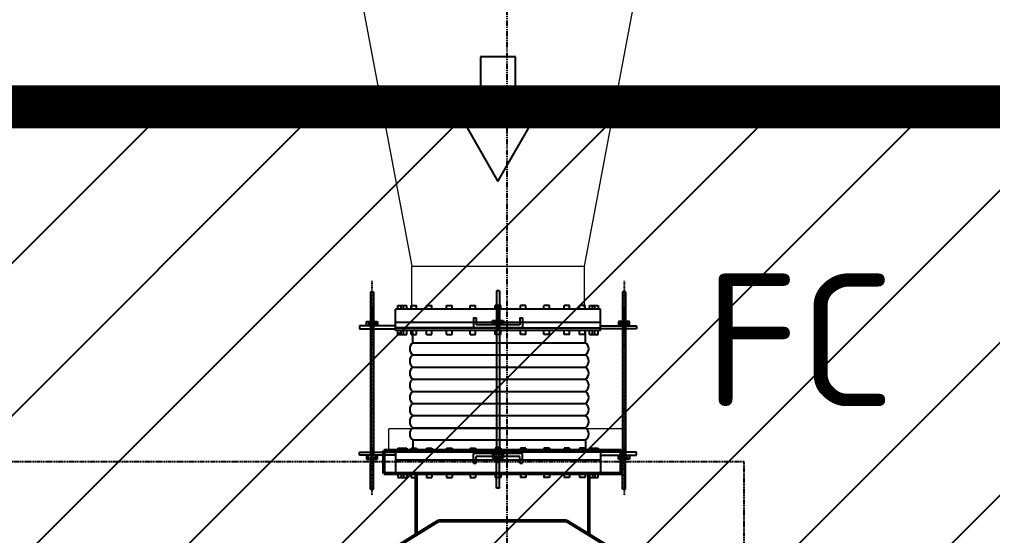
# Model space of a CAD drawing. Header units: inches. Extents: x 0 to 235202, y 0 to 184293.
# Drawn here: x 151621 to 153877, y 131894 to 133091 of the extents above; entities that cross this region are included whole.
import ezdxf
from ezdxf.enums import TextEntityAlignment as Align

# ---------------------------------------------------------------- set-up
doc = ezdxf.new("R2010")
doc.units = ezdxf.units.IN
doc.header["$MEASUREMENT"] = 0
for name, pattern in [('CENTER', [2, 1.25, -0.25, 0.25, -0.25]), ('HIDDEN', [0.375, 0.25, -0.125]), ('PHANTOM2', [1.25, 0.625, -0.125, 0.125, -0.125, 0.125, -0.125])]:
    doc.linetypes.add(name, pattern=pattern)
for name, color, linetype in [('1', 1, 'CENTER'), ('71-12459_XREF-T-BLK_A1$0$BORDER', 6, 'Continuous'), ('GRID_TXT45', 4, 'Continuous'), ('M-HVAC-EQPM-NEW', 5, 'Continuous'), ('M-X-BKGD', 8, 'Continuous'), ('text', 3, 'Continuous'), ('WINDOW ELEV', 3, 'Continuous')]:
    doc.layers.add(name, color=color, linetype=linetype)
doc.layers.add('DIM', color=251, linetype='Continuous', lineweight=0)
doc.styles.add('ISO', font='isocpeur.ttf')
doc.styles.add('SIMPLEX', font='simplex.shx')

# ---------------------------------------------------------------- blocks, each defined once
blk = doc.blocks.new('FLOOR PLAN REV 2')
at = {"color": 8, "linetype": 'PHANTOM2', "ltscale": 20}
blk.add_line((78276.8, 245640.9), (78276.8, 222708.1), dxfattribs=at)
at = {"layer": 'DIM', "color": 8, "linetype": 'HIDDEN', "ltscale": 5}
for p, q in [((78551.8, 231968.5), (78001.8, 231968.5)), ((78001.8, 231968.5), (78001.8, 231918.5)), ((78476.8, 231968.5), (78076.8, 231968.5)), ((78551.8, 231918.5), (78551.8, 231968.5)), ((78001.8, 231918.5), (78551.8, 231918.5))]:
    blk.add_line(p, q, dxfattribs=at)
at = {"layer": 'DIM', "color": 8, "linetype": 'HIDDEN', "lineweight": 25, "ltscale": 10}
for p, q in [((78826.8, 231892.2), (75826.8, 231892.2)), ((78826.8, 230544.7), (78826.8, 231892.2))]:
    blk.add_line(p, q, dxfattribs=at)
at = {"layer": 'GRID_TXT45', "color": 8, "style": 'SIMPLEX'}
for p in [(53803.1, 233267.6), (53803.1, 227018.5), (53803.1, 220768)]:
    blk.add_attdef('GRD_TXT', text='', height=450, rotation=180, dxfattribs=at).set_placement(p, align=Align.MIDDLE_CENTER)
blk = doc.blocks.new('PLAN REV 1')
at = {"color": 8}
for p, q in [((194151, 210079.5), (194070, 210079.5)), ((194070, 210079.5), (194070, 209931)), ((194151, 209931), (194151, 210079.5)), ((194070, 209931), (194029.5, 209931)), ((194029.5, 209931), (194110.5, 209790.4)), ((194110.5, 209790.4), (194191.5, 209931)), ((194191.5, 209931), (194151, 209931)), ((193878.5, 209494.1), (193878.5, 209503)), ((193878.5, 209503), (193898.8, 209503)), ((193886.2, 209494.1), (193886.2, 209503)), ((193891.1, 209494.1), (193891.1, 209503)), ((193898.8, 209494.1), (193898.8, 209503)), ((193908.8, 209503), (193921.3, 209503)), ((193908.8, 209494.1), (193908.8, 209503)), ((193921.3, 209494.1), (193921.3, 209503)), ((193944.7, 209503), (193957.2, 209503)), ((193944.7, 209494.1), (193944.7, 209503)), ((193957.2, 209494.1), (193957.2, 209503)), ((193991.4, 209503), (194003.9, 209503)), ((193991.4, 209494.1), (193991.4, 209503)), ((194003.9, 209494.1), (194003.9, 209503)), ((194045.8, 209503), (194058.4, 209503)), ((194045.8, 209494.1), (194045.8, 209503)), ((194058.4, 209494.1), (194058.4, 209503)), ((194104.3, 209494.1), (194104.3, 209503)), ((194116.8, 209503), (194104.3, 209503)), ((194116.8, 209494.1), (194116.8, 209503)), ((194162.7, 209494.1), (194162.7, 209503)), ((194175.2, 209503), (194162.7, 209503)), ((194175.2, 209494.1), (194175.2, 209503)), ((194217.1, 209494.1), (194217.1, 209503)), ((194229.7, 209503), (194217.1, 209503)), ((194229.7, 209494.1), (194229.7, 209503)), ((194263.9, 209494.1), (194263.9, 209503)), ((194276.4, 209503), (194263.9, 209503)), ((194276.4, 209494.1), (194276.4, 209503)), ((194299.7, 209494.1), (194299.7, 209503)), ((194312.3, 209503), (194299.7, 209503)), ((194312.3, 209494.1), (194312.3, 209503)), ((194322.3, 209494.1), (194322.3, 209503)), ((194322.3, 209503), (194342.5, 209503)), ((194330, 209494.1), (194330, 209503)), ((194334.8, 209494.1), (194334.8, 209503)), ((194342.5, 209503), (194342.5, 209494.1)), ((194347.9, 209494.1), (193873.2, 209494.1)), ((193873.2, 209444.4), (193873.2, 209494.1)), ((194347.9, 209444.4), (194347.9, 209494.1)), ((193873.2, 209455.5), (193789.7, 209455.5)), ((193789.7, 209455.5), (193789.7, 209448.6)), ((194347.9, 209463), (193873.2, 209463)), ((193873.2, 209455.5), (193873.2, 209455.5)), ((193873.2, 209455.5), (193873.2, 209455.5)), ((193873.2, 209448.6), (193873.2, 209455.5)), ((194053.4, 209473.8), (194053.4, 209450.9)), ((194053.4, 209473.8), (194060.2, 209473.8)), ((194060.2, 209473.8), (194060.2, 209457.8)), ((194160.8, 209457.8), (194060.2, 209457.8)), ((194160.8, 209473.8), (194160.8, 209457.8)), ((194160.8, 209473.8), (194167.7, 209473.8)), ((194167.7, 209473.8), (194167.7, 209450.9)), ((194347.9, 209455.5), (194347.9, 209455.5)), ((194347.9, 209455.5), (194347.9, 209455.5)), ((194347.9, 209455.5), (194431.3, 209455.5)), ((194347.9, 209448.6), (194347.9, 209455.5)), ((194431.3, 209455.5), (194431.3, 209448.6)), ((193789.7, 209448.6), (193873.2, 209448.6)), ((194053.4, 209450.9), (193873.2, 209450.9)), ((193873.2, 209450.9), (194347.9, 209450.9)), ((194347.9, 209444.4), (193873.2, 209444.4)), ((193878.5, 209435.4), (193878.5, 209444.4)), ((193878.5, 209435.4), (193898.8, 209435.4)), ((193886.2, 209435.4), (193886.2, 209444.4)), ((193891.1, 209435.4), (193891.1, 209444.4)), ((193898.8, 209435.4), (193898.8, 209444.4)), ((193908.8, 209435.4), (193908.8, 209444.4)), ((193908.8, 209435.4), (193921.3, 209435.4)), ((193921.3, 209435.4), (193921.3, 209444.4)), ((193944.7, 209435.4), (193944.7, 209444.4)), ((193944.7, 209435.4), (193957.2, 209435.4)), ((193957.2, 209435.4), (193957.2, 209444.4)), ((193991.4, 209435.4), (193991.4, 209444.4)), ((193991.4, 209435.4), (194003.9, 209435.4)), ((194003.9, 209435.4), (194003.9, 209444.4)), ((194045.8, 209435.4), (194045.8, 209444.4)), ((194045.8, 209435.4), (194058.4, 209435.4)), ((194167.7, 209450.9), (194053.4, 209450.9)), ((194058.4, 209435.4), (194058.4, 209444.4)), ((194104.3, 209435.4), (194104.3, 209444.4)), ((194116.8, 209435.4), (194104.3, 209435.4)), ((194116.8, 209435.4), (194116.8, 209444.4)), ((194162.7, 209435.4), (194162.7, 209444.4)), ((194175.2, 209435.4), (194162.7, 209435.4)), ((194175.2, 209435.4), (194175.2, 209444.4)), ((194217.1, 209435.4), (194217.1, 209444.4)), ((194229.7, 209435.4), (194217.1, 209435.4)), ((194229.7, 209435.4), (194229.7, 209444.4)), ((194263.9, 209435.4), (194263.9, 209444.4)), ((194276.4, 209435.4), (194263.9, 209435.4)), ((194276.4, 209435.4), (194276.4, 209444.4)), ((194299.7, 209435.4), (194299.7, 209444.4)), ((194312.3, 209435.4), (194299.7, 209435.4)), ((194312.3, 209435.4), (194312.3, 209444.4)), ((194322.3, 209435.4), (194322.3, 209444.4)), ((194322.3, 209435.4), (194342.5, 209435.4)), ((194330, 209435.4), (194330, 209444.4)), ((194334.8, 209435.4), (194334.8, 209444.4)), ((194342.5, 209435.4), (194342.5, 209444.4)), ((194431.3, 209448.6), (194347.9, 209448.6)), ((193913.3, 209416.2), (194313.3, 209416.2)), ((193913.3, 209388), (194313.3, 209388)), ((193913.3, 209359.9), (194313.3, 209359.9)), ((193913.3, 209331.7), (194313.3, 209331.7)), ((193913.3, 209303.5), (194313.3, 209303.5)), ((193913.3, 209275.3), (194313.3, 209275.3)), ((193913.3, 209247.2), (194313.3, 209247.2)), ((193913.3, 209219), (194313.3, 209219)), ((193913.3, 209190.8), (194313.3, 209190.8)), ((193789.7, 209155.8), (193789.7, 209162.7)), ((193789.7, 209162.7), (193873.2, 209162.7)), ((193873.2, 209162.7), (193873.2, 209155.8)), ((193873.2, 209162.7), (193873.2, 209113)), ((194347.9, 209162.7), (193873.2, 209162.7)), ((193878.5, 209171.6), (193878.5, 209162.7)), ((193878.5, 209171.6), (193898.8, 209171.6)), ((193886.2, 209171.6), (193886.2, 209162.7)), ((193891.1, 209171.6), (193891.1, 209162.7)), ((193898.8, 209171.6), (193898.8, 209162.7)), ((193908.8, 209171.6), (193921.3, 209171.6)), ((193908.8, 209171.6), (193908.8, 209162.7)), ((193921.3, 209171.6), (193921.3, 209162.7)), ((193944.7, 209171.6), (193957.2, 209171.6)), ((193944.7, 209171.6), (193944.7, 209162.7)), ((193957.2, 209171.6), (193957.2, 209162.7)), ((193991.4, 209171.6), (194003.9, 209171.6)), ((193991.4, 209171.6), (193991.4, 209162.7)), ((194003.9, 209171.6), (194003.9, 209162.7)), ((194045.8, 209171.6), (194058.4, 209171.6)), ((194045.8, 209171.6), (194045.8, 209162.7)), ((194053.4, 209136.8), (194053.4, 209159.6)), ((194167.7, 209159.6), (194053.4, 209159.6)), ((194058.4, 209171.6), (194058.4, 209162.7)), ((194104.3, 209171.6), (194104.3, 209162.7)), ((194116.8, 209171.6), (194104.3, 209171.6)), ((194116.8, 209171.6), (194116.8, 209162.7)), ((194162.7, 209171.6), (194162.7, 209162.7)), ((194175.2, 209171.6), (194162.7, 209171.6)), ((194167.7, 209136.8), (194167.7, 209159.6)), ((194175.2, 209171.6), (194175.2, 209162.7)), ((194217.1, 209171.6), (194217.1, 209162.7)), ((194229.7, 209171.6), (194217.1, 209171.6)), ((194229.7, 209171.6), (194229.7, 209162.7)), ((194263.9, 209171.6), (194263.9, 209162.7)), ((194276.4, 209171.6), (194263.9, 209171.6)), ((194276.4, 209171.6), (194276.4, 209162.7)), ((194299.7, 209171.6), (194299.7, 209162.7)), ((194312.3, 209171.6), (194299.7, 209171.6)), ((194312.3, 209171.6), (194312.3, 209162.7)), ((194322.3, 209171.6), (194322.3, 209162.7)), ((194322.3, 209171.6), (194342.5, 209171.6)), ((194330, 209171.6), (194330, 209162.7)), ((194334.8, 209171.6), (194334.8, 209162.7)), ((194342.5, 209171.6), (194342.5, 209162.7)), ((194347.9, 209162.7), (194347.9, 209113)), ((194431.3, 209162.7), (194347.9, 209162.7)), ((194347.9, 209162.7), (194347.9, 209155.8)), ((194431.3, 209155.8), (194431.3, 209162.7)), ((193873.2, 209155.8), (193789.7, 209155.8)), ((193873.2, 209155.8), (193873.2, 209155.8)), ((193873.2, 209155.8), (193873.2, 209155.8)), ((194347.9, 209144), (193873.2, 209144)), ((194053.4, 209136.8), (194060.2, 209136.8)), ((194060.2, 209136.8), (194060.2, 209152.8)), ((194160.8, 209152.8), (194060.2, 209152.8)), ((194160.8, 209136.8), (194160.8, 209152.8)), ((194160.8, 209136.8), (194167.7, 209136.8)), ((194347.9, 209155.8), (194347.9, 209155.8)), ((194347.9, 209155.8), (194347.9, 209155.8)), ((194347.9, 209155.8), (194431.3, 209155.8)), ((194347.9, 209113), (193873.2, 209113)), ((193878.5, 209113), (193878.5, 209104)), ((193878.5, 209104), (193898.8, 209104)), ((193886.2, 209113), (193886.2, 209104)), ((193891.1, 209113), (193891.1, 209104)), ((193898.8, 209113), (193898.8, 209104)), ((193908.8, 209113), (193908.8, 209104)), ((193908.8, 209104), (193921.3, 209104)), ((193921.3, 209113), (193921.3, 209104)), ((193944.7, 209113), (193944.7, 209104)), ((193944.7, 209104), (193957.2, 209104)), ((193957.2, 209113), (193957.2, 209104)), ((193991.4, 209113), (193991.4, 209104)), ((193991.4, 209104), (194003.9, 209104)), ((194003.9, 209113), (194003.9, 209104)), ((194045.8, 209113), (194045.8, 209104)), ((194045.8, 209104), (194058.4, 209104)), ((194058.4, 209113), (194058.4, 209104)), ((194104.3, 209113), (194104.3, 209104)), ((194116.8, 209104), (194104.3, 209104)), ((194116.8, 209113), (194116.8, 209104)), ((194162.7, 209113), (194162.7, 209104)), ((194175.2, 209104), (194162.7, 209104)), ((194175.2, 209113), (194175.2, 209104)), ((194217.1, 209113), (194217.1, 209104)), ((194229.7, 209104), (194217.1, 209104)), ((194229.7, 209113), (194229.7, 209104)), ((194263.9, 209113), (194263.9, 209104)), ((194276.4, 209104), (194263.9, 209104)), ((194276.4, 209113), (194276.4, 209104)), ((194299.7, 209113), (194299.7, 209104)), ((194312.3, 209104), (194299.7, 209104)), ((194312.3, 209113), (194312.3, 209104)), ((194322.3, 209113), (194322.3, 209104)), ((194322.3, 209104), (194342.5, 209104)), ((194330, 209113), (194330, 209104)), ((194334.8, 209113), (194334.8, 209104)), ((194342.5, 209104), (194342.5, 209113))]:
    blk.add_line(p, q, dxfattribs=at)
for points in [[(193913.3, 209416.2), (193913.3, 209444.4)], [(194313.3, 209416.2), (194313.3, 209444.4)], [(193913.3, 209190.8), (193913.3, 209162.7)], [(194313.3, 209190.8), (194313.3, 209162.7)]]:
    blk.add_lwpolyline(points, dxfattribs=at)
for centre, start, end in [((193922.7, 209402.1), 123.6891, 236.3109), ((194304, 209402.1), 303.6891, 56.3109), ((193922.7, 209373.9), 123.6891, 236.3109), ((194304, 209373.9), 303.6891, 56.3109), ((193922.7, 209345.8), 123.6891, 236.3109), ((194304, 209345.8), 303.6891, 56.3109), ((193922.7, 209317.6), 123.6891, 236.3109), ((194304, 209317.6), 303.6891, 56.3109), ((193922.7, 209289.4), 123.6891, 236.3109), ((194304, 209289.4), 303.6891, 56.3109), ((193922.7, 209261.3), 123.6891, 236.3109), ((194304, 209261.3), 303.6891, 56.3109), ((193922.7, 209233.1), 123.6891, 236.3109), ((194304, 209233.1), 303.6891, 56.3109), ((193922.7, 209204.9), 123.6891, 236.3109), ((194304, 209204.9), 303.6891, 56.3109)]:
    blk.add_arc(centre, 16.9, start, end, dxfattribs=at)
at = {"layer": '1', "color": 8, "linetype": 'CENTER', "ltscale": 0.09}
for p, q in [((193818.3, 209559.6), (193818.3, 209062.5)), ((194402.7, 209559.6), (194402.7, 209062.5))]:
    blk.add_line(p, q, dxfattribs=at)
at = {"layer": '1', "color": 8}
for p, q in [((193814.5, 209534.3), (193814.5, 209155.8)), ((193814.5, 209534.3), (193814.5, 209465.3)), ((193814.5, 209534.3), (193822.1, 209534.3)), ((193822.1, 209534.3), (193822.1, 209155.8)), ((193822.1, 209534.3), (193822.1, 209465.3)), ((194106.8, 209536.6), (194106.8, 209158.1)), ((194106.8, 209536.6), (194106.8, 209467.6)), ((194114.3, 209536.6), (194106.8, 209536.6)), ((194114.3, 209536.6), (194106.8, 209536.6)), ((194114.3, 209536.6), (194114.3, 209158.1)), ((194114.3, 209536.6), (194114.3, 209467.6)), ((194399, 209534.3), (194399, 209155.8)), ((194399, 209534.3), (194399, 209465.3)), ((194406.5, 209534.3), (194399, 209534.3)), ((194406.5, 209534.3), (194406.5, 209155.8)), ((194406.5, 209534.3), (194406.5, 209465.3)), ((193822.1, 209498.1), (193814.5, 209498.1)), ((193822.1, 209498.1), (193814.5, 209498.1)), ((194114.3, 209500.4), (194106.8, 209500.4)), ((194114.3, 209500.4), (194106.8, 209500.4)), ((194114.3, 209498), (194106.8, 209498)), ((194114.3, 209498), (194106.8, 209498)), ((194114.3, 209498), (194106.8, 209498)), ((194114.3, 209498), (194106.8, 209498)), ((194399, 209498.1), (194406.5, 209498.1)), ((194399, 209498.1), (194406.5, 209498.1)), ((193822.1, 209495.8), (193814.5, 209495.8)), ((193822.1, 209495.8), (193814.5, 209495.8)), ((193822.1, 209495.8), (193814.5, 209495.8)), ((193822.1, 209495.8), (193814.5, 209495.8)), ((193822.1, 209493.4), (193814.5, 209493.4)), ((193822.1, 209493.4), (193814.5, 209493.4)), ((193822.1, 209491.2), (193814.5, 209491.2)), ((193822.1, 209491.2), (193814.5, 209491.2)), ((193822.1, 209488.9), (193814.5, 209488.9)), ((193822.1, 209488.9), (193814.5, 209488.9)), ((193822.1, 209488.9), (193814.5, 209488.9)), ((193822.1, 209488.9), (193814.5, 209488.9)), ((193822.1, 209486.6), (193814.5, 209486.6)), ((193822.1, 209486.6), (193814.5, 209486.6)), ((193822.1, 209484.2), (193814.5, 209484.2)), ((193822.1, 209484.2), (193814.5, 209484.2)), ((193822.1, 209481.9), (193814.5, 209481.9)), ((193822.1, 209481.9), (193814.5, 209481.9)), ((193822.1, 209479.6), (193814.5, 209479.6)), ((193822.1, 209479.6), (193814.5, 209479.6)), ((193822.1, 209477.2), (193814.5, 209477.2)), ((193822.1, 209477.2), (193814.5, 209477.2)), ((193822.1, 209474.9), (193814.5, 209474.9)), ((193822.1, 209474.9), (193814.5, 209474.9)), ((194114.3, 209495.7), (194106.8, 209495.7)), ((194114.3, 209495.7), (194106.8, 209495.7)), ((194114.3, 209493.5), (194106.8, 209493.5)), ((194114.3, 209493.5), (194106.8, 209493.5)), ((194114.3, 209491.2), (194106.8, 209491.2)), ((194114.3, 209491.2), (194106.8, 209491.2)), ((194114.3, 209491.2), (194106.8, 209491.2)), ((194114.3, 209491.2), (194106.8, 209491.2)), ((194114.3, 209488.9), (194106.8, 209488.9)), ((194114.3, 209488.9), (194106.8, 209488.9)), ((194114.3, 209486.5), (194106.8, 209486.5)), ((194114.3, 209486.5), (194106.8, 209486.5)), ((194114.3, 209484.2), (194106.8, 209484.2)), ((194114.3, 209484.2), (194106.8, 209484.2)), ((194114.3, 209481.9), (194106.8, 209481.9)), ((194114.3, 209481.9), (194106.8, 209481.9)), ((194114.3, 209479.5), (194106.8, 209479.5)), ((194114.3, 209479.5), (194106.8, 209479.5)), ((194114.3, 209477.2), (194106.8, 209477.2)), ((194114.3, 209477.2), (194106.8, 209477.2)), ((194114.3, 209474.9), (194106.8, 209474.9)), ((194114.3, 209474.9), (194106.8, 209474.9)), ((194399, 209495.8), (194406.5, 209495.8)), ((194399, 209495.8), (194406.5, 209495.8)), ((194399, 209495.8), (194406.5, 209495.8)), ((194399, 209495.8), (194406.5, 209495.8)), ((194399, 209493.4), (194406.5, 209493.4)), ((194399, 209493.4), (194406.5, 209493.4)), ((194399, 209491.2), (194406.5, 209491.2)), ((194399, 209491.2), (194406.5, 209491.2)), ((194399, 209488.9), (194406.5, 209488.9)), ((194399, 209488.9), (194406.5, 209488.9)), ((194399, 209488.9), (194406.5, 209488.9)), ((194399, 209488.9), (194406.5, 209488.9)), ((194399, 209486.6), (194406.5, 209486.6)), ((194399, 209486.6), (194406.5, 209486.6)), ((194399, 209484.2), (194406.5, 209484.2)), ((194399, 209484.2), (194406.5, 209484.2)), ((194399, 209481.9), (194406.5, 209481.9)), ((194399, 209481.9), (194406.5, 209481.9)), ((194399, 209479.6), (194406.5, 209479.6)), ((194399, 209479.6), (194406.5, 209479.6)), ((194399, 209477.2), (194406.5, 209477.2)), ((194399, 209477.2), (194406.5, 209477.2)), ((194399, 209474.9), (194406.5, 209474.9)), ((194399, 209474.9), (194406.5, 209474.9)), ((193805.3, 209455.5), (193805.3, 209465.3)), ((193805.3, 209465.3), (193831.3, 209465.3)), ((193805.3, 209455.5), (193805.3, 209465.3)), ((193805.3, 209465.3), (193831.3, 209465.3)), ((193831.3, 209455.5), (193805.3, 209455.5)), ((193831.3, 209455.5), (193805.3, 209455.5)), ((193810, 209465.3), (193810, 209455.5)), ((193810, 209465.3), (193810, 209455.5)), ((193822.1, 209472.6), (193814.5, 209472.6)), ((193822.1, 209472.6), (193814.5, 209472.6)), ((193822.1, 209470.2), (193814.5, 209470.2)), ((193822.1, 209470.2), (193814.5, 209470.2)), ((193822.1, 209467.9), (193814.5, 209467.9)), ((193822.1, 209467.9), (193814.5, 209467.9)), ((193822.1, 209465.6), (193814.5, 209465.6)), ((193822.1, 209465.6), (193814.5, 209465.6)), ((193822.1, 209453.9), (193814.5, 209453.9)), ((193822.1, 209453.9), (193814.5, 209453.9)), ((193826.7, 209465.3), (193826.7, 209455.5)), ((193826.7, 209465.3), (193826.7, 209455.5)), ((193831.3, 209465.3), (193831.3, 209455.5)), ((193831.3, 209465.3), (193831.3, 209455.5)), ((194097.5, 209457.8), (194097.5, 209467.6)), ((194097.5, 209467.6), (194123.5, 209467.6)), ((194097.5, 209457.8), (194097.5, 209467.6)), ((194097.5, 209467.6), (194123.5, 209467.6)), ((194123.5, 209457.8), (194097.5, 209457.8)), ((194123.5, 209457.8), (194097.5, 209457.8)), ((194102.2, 209467.6), (194102.2, 209457.8)), ((194102.2, 209467.6), (194102.2, 209457.8)), ((194114.3, 209472.5), (194106.8, 209472.5)), ((194114.3, 209472.5), (194106.8, 209472.5)), ((194114.3, 209470.2), (194106.8, 209470.2)), ((194114.3, 209470.2), (194106.8, 209470.2)), ((194114.3, 209467.8), (194106.8, 209467.8)), ((194114.3, 209467.8), (194106.8, 209467.8)), ((194114.3, 209456.4), (194106.8, 209456.4)), ((194114.3, 209456.4), (194106.8, 209456.4)), ((194114.3, 209456.2), (194106.8, 209456.2)), ((194114.3, 209456.2), (194106.8, 209456.2)), ((194114.3, 209454.1), (194106.8, 209454.1)), ((194114.3, 209454.1), (194106.8, 209454.1)), ((194114.3, 209453.8), (194106.8, 209453.8)), ((194114.3, 209453.8), (194106.8, 209453.8)), ((194118.9, 209467.6), (194118.9, 209457.8)), ((194118.9, 209467.6), (194118.9, 209457.8)), ((194123.5, 209467.6), (194123.5, 209457.8)), ((194123.5, 209467.6), (194123.5, 209457.8)), ((194415.8, 209465.3), (194389.7, 209465.3)), ((194389.7, 209465.3), (194389.7, 209455.5)), ((194415.8, 209465.3), (194389.7, 209465.3)), ((194389.7, 209465.3), (194389.7, 209455.5)), ((194389.7, 209455.5), (194415.8, 209455.5)), ((194389.7, 209455.5), (194415.8, 209455.5)), ((194394.4, 209465.3), (194394.4, 209455.5)), ((194394.4, 209465.3), (194394.4, 209455.5)), ((194399, 209472.6), (194406.5, 209472.6)), ((194399, 209472.6), (194406.5, 209472.6)), ((194399, 209470.2), (194406.5, 209470.2)), ((194399, 209470.2), (194406.5, 209470.2)), ((194399, 209467.9), (194406.5, 209467.9)), ((194399, 209467.9), (194406.5, 209467.9)), ((194399, 209465.6), (194406.5, 209465.6)), ((194399, 209465.6), (194406.5, 209465.6)), ((194399, 209453.9), (194406.5, 209453.9)), ((194399, 209453.9), (194406.5, 209453.9)), ((194411.1, 209465.3), (194411.1, 209455.5)), ((194411.1, 209465.3), (194411.1, 209455.5)), ((194415.8, 209455.5), (194415.8, 209465.3)), ((194415.8, 209455.5), (194415.8, 209465.3)), ((193822.1, 209451.5), (193814.5, 209451.5)), ((193822.1, 209451.5), (193814.5, 209451.5)), ((193822.1, 209449.2), (193814.5, 209449.2)), ((193822.1, 209449.2), (193814.5, 209449.2)), ((193822.1, 209446.9), (193814.5, 209446.9)), ((193822.1, 209446.9), (193814.5, 209446.9)), ((193822.1, 209444.5), (193814.5, 209444.5)), ((193822.1, 209444.5), (193814.5, 209444.5)), ((193822.1, 209442.2), (193814.5, 209442.2)), ((193822.1, 209442.2), (193814.5, 209442.2)), ((193822.1, 209439.9), (193814.5, 209439.9)), ((193822.1, 209439.9), (193814.5, 209439.9)), ((193822.1, 209437.5), (193814.5, 209437.5)), ((193822.1, 209437.5), (193814.5, 209437.5)), ((194114.3, 209451.5), (194106.8, 209451.5)), ((194114.3, 209451.5), (194106.8, 209451.5)), ((194114.3, 209449.2), (194106.8, 209449.2)), ((194114.3, 209449.2), (194106.8, 209449.2)), ((194114.3, 209446.8), (194106.8, 209446.8)), ((194114.3, 209446.8), (194106.8, 209446.8)), ((194114.3, 209444.5), (194106.8, 209444.5)), ((194114.3, 209444.5), (194106.8, 209444.5)), ((194399, 209451.5), (194406.5, 209451.5)), ((194399, 209451.5), (194406.5, 209451.5)), ((194399, 209449.2), (194406.5, 209449.2)), ((194399, 209449.2), (194406.5, 209449.2)), ((194399, 209446.9), (194406.5, 209446.9)), ((194399, 209446.9), (194406.5, 209446.9)), ((194399, 209444.5), (194406.5, 209444.5)), ((194399, 209444.5), (194406.5, 209444.5)), ((194399, 209442.2), (194406.5, 209442.2)), ((194399, 209442.2), (194406.5, 209442.2)), ((194399, 209439.9), (194406.5, 209439.9)), ((194399, 209439.9), (194406.5, 209439.9)), ((194399, 209437.5), (194406.5, 209437.5)), ((194399, 209437.5), (194406.5, 209437.5)), ((193822.1, 209173.7), (193814.5, 209173.7)), ((193822.1, 209173.7), (193814.5, 209173.7)), ((193822.1, 209171.4), (193814.5, 209171.4)), ((193822.1, 209171.4), (193814.5, 209171.4)), ((193822.1, 209169.1), (193814.5, 209169.1)), ((193822.1, 209169.1), (193814.5, 209169.1)), ((193822.1, 209166.7), (193814.5, 209166.7)), ((193822.1, 209166.7), (193814.5, 209166.7)), ((193822.1, 209164.4), (193814.5, 209164.4)), ((193822.1, 209164.4), (193814.5, 209164.4)), ((193822.1, 209162.1), (193814.5, 209162.1)), ((193822.1, 209162.1), (193814.5, 209162.1)), ((193822.1, 209159.7), (193814.5, 209159.7)), ((193822.1, 209159.7), (193814.5, 209159.7)), ((194114.3, 209173.7), (194106.8, 209173.7)), ((194114.3, 209173.7), (194106.8, 209173.7)), ((194114.3, 209171.4), (194106.8, 209171.4)), ((194114.3, 209171.4), (194106.8, 209171.4)), ((194114.3, 209169), (194106.8, 209169)), ((194114.3, 209169), (194106.8, 209169)), ((194114.3, 209166.7), (194106.8, 209166.7)), ((194114.3, 209166.7), (194106.8, 209166.7)), ((194114.3, 209164.4), (194106.8, 209164.4)), ((194114.3, 209164.4), (194106.8, 209164.4)), ((194114.3, 209162), (194106.8, 209162)), ((194114.3, 209162), (194106.8, 209162)), ((194114.3, 209159.7), (194106.8, 209159.7)), ((194114.3, 209159.7), (194106.8, 209159.7)), ((194399, 209173.7), (194406.5, 209173.7)), ((194399, 209173.7), (194406.5, 209173.7)), ((194399, 209171.4), (194406.5, 209171.4)), ((194399, 209171.4), (194406.5, 209171.4)), ((194399, 209169.1), (194406.5, 209169.1)), ((194399, 209169.1), (194406.5, 209169.1)), ((194399, 209166.7), (194406.5, 209166.7)), ((194399, 209166.7), (194406.5, 209166.7)), ((194399, 209164.4), (194406.5, 209164.4)), ((194399, 209164.4), (194406.5, 209164.4)), ((194399, 209162.1), (194406.5, 209162.1)), ((194399, 209162.1), (194406.5, 209162.1)), ((194399, 209159.7), (194406.5, 209159.7)), ((194399, 209159.7), (194406.5, 209159.7)), ((193805.3, 209155.8), (193805.3, 209146)), ((193831.3, 209155.8), (193805.3, 209155.8)), ((193805.3, 209155.8), (193805.3, 209146)), ((193831.3, 209155.8), (193805.3, 209155.8)), ((193805.3, 209146), (193831.3, 209146)), ((193805.3, 209146), (193831.3, 209146)), ((193810, 209146), (193810, 209155.8)), ((193810, 209146), (193810, 209155.8)), ((193822.1, 209157.4), (193814.5, 209157.4)), ((193822.1, 209157.4), (193814.5, 209157.4)), ((193814.5, 209077), (193814.5, 209146)), ((193822.1, 209145.7), (193814.5, 209145.7)), ((193822.1, 209145.7), (193814.5, 209145.7)), ((193822.1, 209143.4), (193814.5, 209143.4)), ((193822.1, 209143.4), (193814.5, 209143.4)), ((193822.1, 209141.1), (193814.5, 209141.1)), ((193822.1, 209141.1), (193814.5, 209141.1)), ((193822.1, 209138.7), (193814.5, 209138.7)), ((193822.1, 209138.7), (193814.5, 209138.7)), ((193822.1, 209136.4), (193814.5, 209136.4)), ((193822.1, 209136.4), (193814.5, 209136.4)), ((193822.1, 209077), (193822.1, 209146)), ((193826.7, 209146), (193826.7, 209155.8)), ((193826.7, 209146), (193826.7, 209155.8)), ((193831.3, 209146), (193831.3, 209155.8)), ((193831.3, 209146), (193831.3, 209155.8)), ((194097.5, 209158.1), (194097.5, 209148.3)), ((194123.5, 209158.1), (194097.5, 209158.1)), ((194097.5, 209158.1), (194097.5, 209148.3)), ((194123.5, 209158.1), (194097.5, 209158.1)), ((194097.5, 209148.3), (194123.5, 209148.3)), ((194097.5, 209148.3), (194123.5, 209148.3)), ((194102.2, 209148.3), (194102.2, 209158.1)), ((194102.2, 209148.3), (194102.2, 209158.1)), ((194106.8, 209079.2), (194106.8, 209148.3)), ((194114.3, 209148), (194106.8, 209148)), ((194114.3, 209148), (194106.8, 209148)), ((194114.3, 209145.7), (194106.8, 209145.7)), ((194114.3, 209145.7), (194106.8, 209145.7)), ((194114.3, 209143.3), (194106.8, 209143.3)), ((194114.3, 209143.3), (194106.8, 209143.3)), ((194114.3, 209141), (194106.8, 209141)), ((194114.3, 209141), (194106.8, 209141)), ((194114.3, 209138.7), (194106.8, 209138.7)), ((194114.3, 209138.7), (194106.8, 209138.7)), ((194114.3, 209079.2), (194114.3, 209148.3)), ((194118.9, 209148.3), (194118.9, 209158.1)), ((194118.9, 209148.3), (194118.9, 209158.1)), ((194123.5, 209148.3), (194123.5, 209158.1)), ((194123.5, 209148.3), (194123.5, 209158.1)), ((194389.7, 209146), (194389.7, 209155.8)), ((194389.7, 209155.8), (194415.8, 209155.8)), ((194389.7, 209146), (194389.7, 209155.8)), ((194389.7, 209155.8), (194415.8, 209155.8)), ((194415.8, 209146), (194389.7, 209146)), ((194415.8, 209146), (194389.7, 209146)), ((194394.4, 209146), (194394.4, 209155.8)), ((194394.4, 209146), (194394.4, 209155.8)), ((194399, 209157.4), (194406.5, 209157.4)), ((194399, 209157.4), (194406.5, 209157.4)), ((194399, 209077), (194399, 209146)), ((194399, 209145.7), (194406.5, 209145.7)), ((194399, 209145.7), (194406.5, 209145.7)), ((194399, 209143.4), (194406.5, 209143.4)), ((194399, 209143.4), (194406.5, 209143.4)), ((194399, 209141.1), (194406.5, 209141.1)), ((194399, 209141.1), (194406.5, 209141.1)), ((194399, 209138.7), (194406.5, 209138.7)), ((194399, 209138.7), (194406.5, 209138.7)), ((194399, 209136.4), (194406.5, 209136.4)), ((194399, 209136.4), (194406.5, 209136.4)), ((194406.5, 209077), (194406.5, 209146)), ((194411.1, 209146), (194411.1, 209155.8)), ((194411.1, 209146), (194411.1, 209155.8)), ((194415.8, 209155.8), (194415.8, 209146)), ((194415.8, 209155.8), (194415.8, 209146)), ((193814.5, 209077), (193822.1, 209077)), ((194114.3, 209079.2), (194106.8, 209079.2)), ((194114.3, 209079.2), (194106.8, 209079.2)), ((194406.5, 209077), (194399, 209077))]:
    blk.add_line(p, q, dxfattribs=at)
at = {"layer": '1', "color": 8, "linetype": 'HIDDEN', "ltscale": 0.009}
for p, q in [((193814.5, 209455.5), (193814.5, 209465.3)), ((193822.1, 209463.2), (193814.5, 209463.2)), ((193822.1, 209463.2), (193814.5, 209463.2)), ((193822.1, 209460.9), (193814.5, 209460.9)), ((193822.1, 209460.9), (193814.5, 209460.9)), ((193822.1, 209458.5), (193814.5, 209458.5)), ((193822.1, 209458.5), (193814.5, 209458.5)), ((193822.1, 209456.2), (193814.5, 209456.2)), ((193822.1, 209456.2), (193814.5, 209456.2)), ((193822.1, 209455.5), (193822.1, 209465.3)), ((194106.8, 209457.8), (194106.8, 209467.6)), ((194114.3, 209465.5), (194106.8, 209465.5)), ((194114.3, 209465.5), (194106.8, 209465.5)), ((194114.3, 209463.2), (194106.8, 209463.2)), ((194114.3, 209463.2), (194106.8, 209463.2)), ((194114.3, 209460.8), (194106.8, 209460.8)), ((194114.3, 209460.8), (194106.8, 209460.8)), ((194114.3, 209458.5), (194106.8, 209458.5)), ((194114.3, 209458.5), (194106.8, 209458.5)), ((194114.3, 209457.8), (194114.3, 209467.6)), ((194399, 209455.5), (194399, 209465.3)), ((194399, 209463.2), (194406.5, 209463.2)), ((194399, 209463.2), (194406.5, 209463.2)), ((194399, 209460.9), (194406.5, 209460.9)), ((194399, 209460.9), (194406.5, 209460.9)), ((194399, 209458.5), (194406.5, 209458.5)), ((194399, 209458.5), (194406.5, 209458.5)), ((194399, 209456.2), (194406.5, 209456.2)), ((194399, 209456.2), (194406.5, 209456.2)), ((194406.5, 209455.5), (194406.5, 209465.3)), ((193814.5, 209155.8), (193814.5, 209146)), ((193822.1, 209155.1), (193814.5, 209155.1)), ((193822.1, 209155.1), (193814.5, 209155.1)), ((193822.1, 209152.7), (193814.5, 209152.7)), ((193822.1, 209152.7), (193814.5, 209152.7)), ((193822.1, 209150.4), (193814.5, 209150.4)), ((193822.1, 209150.4), (193814.5, 209150.4)), ((193822.1, 209148.1), (193814.5, 209148.1)), ((193822.1, 209148.1), (193814.5, 209148.1)), ((193822.1, 209155.8), (193822.1, 209146)), ((194106.8, 209158.1), (194106.8, 209148.3)), ((194114.3, 209157.4), (194106.8, 209157.4)), ((194114.3, 209157.4), (194106.8, 209157.4)), ((194114.3, 209155), (194106.8, 209155)), ((194114.3, 209155), (194106.8, 209155)), ((194114.3, 209152.7), (194106.8, 209152.7)), ((194114.3, 209152.7), (194106.8, 209152.7)), ((194114.3, 209150.4), (194106.8, 209150.4)), ((194114.3, 209150.4), (194106.8, 209150.4)), ((194114.3, 209158.1), (194114.3, 209148.3)), ((194399, 209155.8), (194399, 209146)), ((194399, 209155.1), (194406.5, 209155.1)), ((194399, 209155.1), (194406.5, 209155.1)), ((194399, 209152.7), (194406.5, 209152.7)), ((194399, 209152.7), (194406.5, 209152.7)), ((194399, 209150.4), (194406.5, 209150.4)), ((194399, 209150.4), (194406.5, 209150.4)), ((194399, 209148.1), (194406.5, 209148.1)), ((194399, 209148.1), (194406.5, 209148.1)), ((194406.5, 209155.8), (194406.5, 209146))]:
    blk.add_line(p, q, dxfattribs=at)
at = {"layer": 'DIM', "color": 8, "linetype": 'Continuous', "ltscale": 10}
for p, q in [((193760.5, 210390.3), (193910.5, 209594.1)), ((194460.5, 210390.3), (194310.5, 209594.1)), ((193910.5, 209494.1), (193910.5, 209594.1)), ((193910.5, 209594.1), (194310.5, 209594.1)), ((194310.5, 209594.1), (194310.5, 209494.1)), ((194310.5, 209494.1), (193910.5, 209494.1))]:
    blk.add_line(p, q, dxfattribs=at)
at = {"layer": 'DIM', "color": 8, "lineweight": 50}
for p, q in [((193846.1, 209166.6), (194396.1, 209166.6)), ((193846.1, 209113), (193846.1, 209166.6)), ((194396.1, 209166.6), (194396.1, 209113)), ((194396.1, 209113), (193846.1, 209113)), ((193921.1, 208971.6), (193921.1, 209113)), ((194321.1, 208971.6), (194321.1, 209113)), ((193813.5, 208905.2), (193972.6, 209003.4)), ((193972.6, 209003.4), (194269.6, 209003.4)), ((194428.8, 208905.2), (194269.6, 209003.4))]:
    blk.add_line(p, q, dxfattribs=at)
at = {"layer": 'WINDOW ELEV', "color": 1}
blk.add_blockref('FLOOR PLAN REV 2', (115854.5, -22751.9), dxfattribs=at)
at = {"layer": 'text', "color": 8, "style": 'ISO'}
blk.add_text('FC', height=307.62, dxfattribs=at).set_placement((194588.8, 209268.7))

msp = doc.modelspace()

# ---------------------------------------------------------------- hatches: boundary and pattern name
at = {"layer": 'M-HVAC-EQPM-NEW'}
h = msp.add_hatch(dxfattribs=at)
h.set_pattern_fill('ANSI31', color=8, scale=2000)
h.set_pattern_definition([(45, (-41380.03, -77074.9), (-176.7767, 176.7767), [])])
h.paths.add_polyline_path([(148917.3, 132888.6), (189081.7, 132888.6), (189081.7, 127797), (176827.3, 127797), (176827.3, 129426.6), (148917.3, 129426.6)])

# ---------------------------------------------------------------- linework, layer by layer
at = {"layer": '71-12459_XREF-T-BLK_A1$0$BORDER', "color": 1, "linetype": 'HIDDEN', "ltscale": 30, "const_width": 100, "flags": 128}
msp.add_lwpolyline([(148917.3, 132888.6), (189081.7, 132888.6), (189081.7, 127797), (176827.3, 127797), (176827.3, 129426.6), (148917.3, 129426.6)], close=True, dxfattribs=at)

# ---------------------------------------------------------------- block references
at = {"layer": 'M-X-BKGD', "color": 8}
msp.add_blockref('PLAN REV 1', (-41380, -77074.9), dxfattribs=at)

doc.saveas('drawing.dxf')
